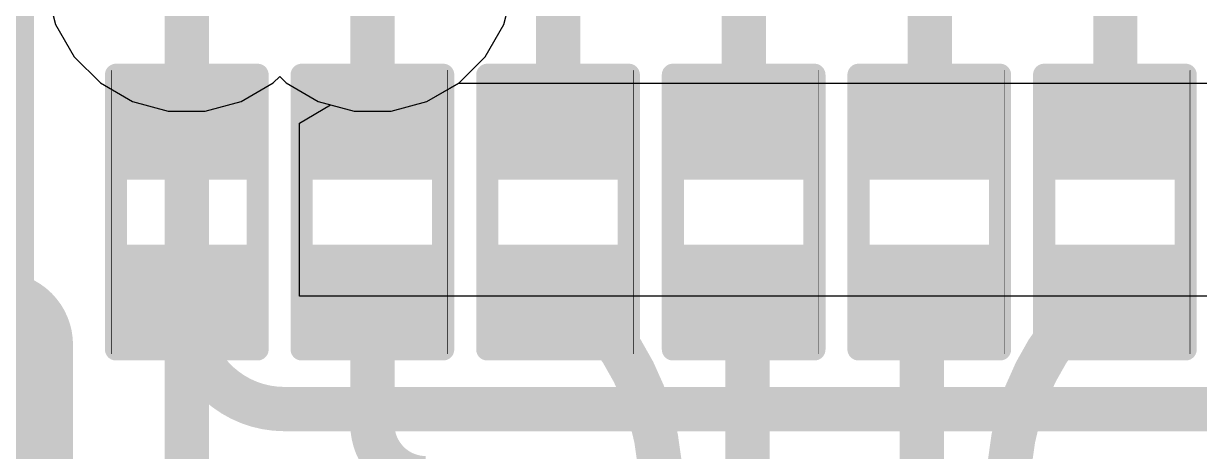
# Model space of a CAD drawing. Header units: inches. Extents: x -5 to 230, y -4 to 159.
# Drawn here: x 27.36 to 34.11, y 45.93 to 48.39 of the extents above; entities that cross this region are included whole.
import ezdxf

# ---------------------------------------------------------------- set-up
doc = ezdxf.new("R2010")
doc.units = ezdxf.units.IN
for name, color, linetype in [('Bottom Layer', 5, 'Continuous'), ('Layer 1', 16, 'Continuous'), ('Layer 2', 76, 'Continuous'), ('Top Layer', 1, 'Continuous'), ('Top Overlay', 2, 'Continuous'), ('Top Paste', 8, 'Continuous'), ('Top Solder', 216, 'Continuous')]:
    doc.layers.add(name, color=color, linetype=linetype)

# ---------------------------------------------------------------- blocks, each defined once
blk = doc.blocks.new('R___0402_144')
at = {"layer": 'Top Layer'}
for points in [[(-0.6985, -0.3175), (-0.6985, 0.3175), (-0.2412999999999999, 0.3175), (-0.2413, -0.3175)], [(0.2412999999999999, -0.3175), (0.2413, 0.3175), (0.6985, 0.3175), (0.6985, -0.3175)]]:
    blk.add_hatch(color=1, dxfattribs=at).paths.add_polyline_path(points)
at = {"layer": 'Top Paste'}
for points in [[(-0.6985, -0.3175), (-0.6985, 0.3175), (-0.2412999999999999, 0.3175), (-0.2413, -0.3175)], [(0.2412999999999999, -0.3175), (0.2413, 0.3175), (0.6985, 0.3175), (0.6985, -0.3175)]]:
    blk.add_hatch(color=8, dxfattribs=at).paths.add_polyline_path(points)
at = {"layer": 'Top Solder'}
for points in [[(-0.75350116, -0.37250116), (-0.75350116, 0.37250116), (-0.1862988399999999, 0.37250116), (-0.18629884, -0.37250116)], [(0.1862988399999999, -0.37250116), (0.18629884, 0.37250116), (0.75350116, 0.37250116), (0.75350116, -0.37250116)]]:
    blk.add_hatch(color=216, dxfattribs=at).paths.add_polyline_path(points)
at = {"layer": 'Top Overlay'}
for points in [[(-0.7874, 0.4064, 0.127, 0.127, 0), (0.7874, 0.4064, 0.127, 0.127, 0)], [(-0.7874, 0.4064, 0.127, 0.127, 0), (-0.7874, -0.4064, 0.127, 0.127, 0)], [(0.7874, 0.4064, 0.127, 0.127, 0), (0.7874, -0.4064, 0.127, 0.127, 0)], [(-0.7874, -0.4064, 0.127, 0.127, 0), (0.7874, -0.4064, 0.127, 0.127, 0)], [(-0.8128, -0.4318, 0.0032258, 0.0032258, 0), (0.8128, -0.4318, 0.0032258, 0.0032258, 0)]]:
    blk.add_lwpolyline(points, format="xyseb", dxfattribs=at)
for points in [[(-0.8191499999999999, 0.4064, 0.0635, 0.0635, 1), (-0.7556499999999999, 0.4064, 0.0635, 0.0635, 1)], [(-0.8191499999999999, 0.4064, 0.0635, 0.0635, 1), (-0.7556499999999999, 0.4064, 0.0635, 0.0635, 1)], [(0.7556499999999999, 0.4064, 0.0635, 0.0635, 1), (0.8191499999999999, 0.4064, 0.0635, 0.0635, 1)], [(0.7556499999999999, 0.4064, 0.0635, 0.0635, 1), (0.8191499999999999, 0.4064, 0.0635, 0.0635, 1)], [(-0.8191499999999999, -0.4064, 0.0635, 0.0635, 1), (-0.7556499999999999, -0.4064, 0.0635, 0.0635, 1)], [(-0.8191499999999999, -0.4064, 0.0635, 0.0635, 1), (-0.7556499999999999, -0.4064, 0.0635, 0.0635, 1)], [(0.7556499999999999, -0.4064, 0.0635, 0.0635, 1), (0.8191499999999999, -0.4064, 0.0635, 0.0635, 1)], [(0.7556499999999999, -0.4064, 0.0635, 0.0635, 1), (0.8191499999999999, -0.4064, 0.0635, 0.0635, 1)], [(-0.81360518, -0.4318, 0.0016129, 0.0016129, 1), (-0.8119948199999999, -0.4318, 0.0016129, 0.0016129, 1)], [(0.8119948199999999, -0.4318, 0.0016129, 0.0016129, 1), (0.81360518, -0.4318, 0.0016129, 0.0016129, 1)]]:
    blk.add_lwpolyline(points, format="xyseb", close=True, dxfattribs=at)
blk = doc.blocks.new('R___0402_145')
at = {"layer": 'Top Layer'}
for points in [[(-0.6985, -0.3175), (-0.6985, 0.3175), (-0.2412999999999999, 0.3175), (-0.2413, -0.3175)], [(0.2412999999999999, -0.3175), (0.2413, 0.3175), (0.6985, 0.3175), (0.6985, -0.3175)]]:
    blk.add_hatch(color=1, dxfattribs=at).paths.add_polyline_path(points)
at = {"layer": 'Top Paste'}
for points in [[(-0.6985, -0.3175), (-0.6985, 0.3175), (-0.2412999999999999, 0.3175), (-0.2413, -0.3175)], [(0.2412999999999999, -0.3175), (0.2413, 0.3175), (0.6985, 0.3175), (0.6985, -0.3175)]]:
    blk.add_hatch(color=8, dxfattribs=at).paths.add_polyline_path(points)
at = {"layer": 'Top Solder'}
for points in [[(-0.75350116, -0.37250116), (-0.75350116, 0.37250116), (-0.1862988399999999, 0.37250116), (-0.18629884, -0.37250116)], [(0.1862988399999999, -0.37250116), (0.18629884, 0.37250116), (0.75350116, 0.37250116), (0.75350116, -0.37250116)]]:
    blk.add_hatch(color=216, dxfattribs=at).paths.add_polyline_path(points)
at = {"layer": 'Top Overlay'}
for points in [[(-0.7874, 0.4064, 0.127, 0.127, 0), (0.7874, 0.4064, 0.127, 0.127, 0)], [(-0.7874, 0.4064, 0.127, 0.127, 0), (-0.7874, -0.4064, 0.127, 0.127, 0)], [(0.7874, 0.4064, 0.127, 0.127, 0), (0.7874, -0.4064, 0.127, 0.127, 0)], [(-0.7874, -0.4064, 0.127, 0.127, 0), (0.7874, -0.4064, 0.127, 0.127, 0)], [(-0.8128, -0.4318, 0.0032258, 0.0032258, 0), (0.8128, -0.4318, 0.0032258, 0.0032258, 0)]]:
    blk.add_lwpolyline(points, format="xyseb", dxfattribs=at)
for points in [[(-0.8191499999999999, 0.4064, 0.0635, 0.0635, 1), (-0.7556499999999999, 0.4064, 0.0635, 0.0635, 1)], [(-0.8191499999999999, 0.4064, 0.0635, 0.0635, 1), (-0.7556499999999999, 0.4064, 0.0635, 0.0635, 1)], [(0.7556499999999999, 0.4064, 0.0635, 0.0635, 1), (0.8191499999999999, 0.4064, 0.0635, 0.0635, 1)], [(0.7556499999999999, 0.4064, 0.0635, 0.0635, 1), (0.8191499999999999, 0.4064, 0.0635, 0.0635, 1)], [(-0.8191499999999999, -0.4064, 0.0635, 0.0635, 1), (-0.7556499999999999, -0.4064, 0.0635, 0.0635, 1)], [(-0.8191499999999999, -0.4064, 0.0635, 0.0635, 1), (-0.7556499999999999, -0.4064, 0.0635, 0.0635, 1)], [(0.7556499999999999, -0.4064, 0.0635, 0.0635, 1), (0.8191499999999999, -0.4064, 0.0635, 0.0635, 1)], [(0.7556499999999999, -0.4064, 0.0635, 0.0635, 1), (0.8191499999999999, -0.4064, 0.0635, 0.0635, 1)], [(-0.81360518, -0.4318, 0.0016129, 0.0016129, 1), (-0.8119948199999999, -0.4318, 0.0016129, 0.0016129, 1)], [(0.8119948199999999, -0.4318, 0.0016129, 0.0016129, 1), (0.81360518, -0.4318, 0.0016129, 0.0016129, 1)]]:
    blk.add_lwpolyline(points, format="xyseb", close=True, dxfattribs=at)
blk = doc.blocks.new('R___0402_146')
at = {"layer": 'Top Layer'}
for points in [[(-0.6985, -0.3175), (-0.6985, 0.3175), (-0.2412999999999999, 0.3175), (-0.2413, -0.3175)], [(0.2412999999999999, -0.3175), (0.2413, 0.3175), (0.6985, 0.3175), (0.6985, -0.3175)]]:
    blk.add_hatch(color=1, dxfattribs=at).paths.add_polyline_path(points)
at = {"layer": 'Top Paste'}
for points in [[(-0.6985, -0.3175), (-0.6985, 0.3175), (-0.2412999999999999, 0.3175), (-0.2413, -0.3175)], [(0.2412999999999999, -0.3175), (0.2413, 0.3175), (0.6985, 0.3175), (0.6985, -0.3175)]]:
    blk.add_hatch(color=8, dxfattribs=at).paths.add_polyline_path(points)
at = {"layer": 'Top Solder'}
for points in [[(-0.75350116, -0.37250116), (-0.75350116, 0.37250116), (-0.1862988399999999, 0.37250116), (-0.18629884, -0.37250116)], [(0.1862988399999999, -0.37250116), (0.18629884, 0.37250116), (0.75350116, 0.37250116), (0.75350116, -0.37250116)]]:
    blk.add_hatch(color=216, dxfattribs=at).paths.add_polyline_path(points)
at = {"layer": 'Top Overlay'}
for points in [[(-0.7874, 0.4064, 0.127, 0.127, 0), (0.7874, 0.4064, 0.127, 0.127, 0)], [(-0.7874, 0.4064, 0.127, 0.127, 0), (-0.7874, -0.4064, 0.127, 0.127, 0)], [(0.7874, 0.4064, 0.127, 0.127, 0), (0.7874, -0.4064, 0.127, 0.127, 0)], [(-0.7874, -0.4064, 0.127, 0.127, 0), (0.7874, -0.4064, 0.127, 0.127, 0)], [(-0.8128, -0.4318, 0.0032258, 0.0032258, 0), (0.8128, -0.4318, 0.0032258, 0.0032258, 0)]]:
    blk.add_lwpolyline(points, format="xyseb", dxfattribs=at)
for points in [[(-0.8191499999999999, 0.4064, 0.0635, 0.0635, 1), (-0.7556499999999999, 0.4064, 0.0635, 0.0635, 1)], [(-0.8191499999999999, 0.4064, 0.0635, 0.0635, 1), (-0.7556499999999999, 0.4064, 0.0635, 0.0635, 1)], [(0.7556499999999999, 0.4064, 0.0635, 0.0635, 1), (0.8191499999999999, 0.4064, 0.0635, 0.0635, 1)], [(0.7556499999999999, 0.4064, 0.0635, 0.0635, 1), (0.8191499999999999, 0.4064, 0.0635, 0.0635, 1)], [(-0.8191499999999999, -0.4064, 0.0635, 0.0635, 1), (-0.7556499999999999, -0.4064, 0.0635, 0.0635, 1)], [(-0.8191499999999999, -0.4064, 0.0635, 0.0635, 1), (-0.7556499999999999, -0.4064, 0.0635, 0.0635, 1)], [(0.7556499999999999, -0.4064, 0.0635, 0.0635, 1), (0.8191499999999999, -0.4064, 0.0635, 0.0635, 1)], [(0.7556499999999999, -0.4064, 0.0635, 0.0635, 1), (0.8191499999999999, -0.4064, 0.0635, 0.0635, 1)], [(-0.81360518, -0.4318, 0.0016129, 0.0016129, 1), (-0.8119948199999999, -0.4318, 0.0016129, 0.0016129, 1)], [(0.8119948199999999, -0.4318, 0.0016129, 0.0016129, 1), (0.81360518, -0.4318, 0.0016129, 0.0016129, 1)]]:
    blk.add_lwpolyline(points, format="xyseb", close=True, dxfattribs=at)
blk = doc.blocks.new('R___0402_147')
at = {"layer": 'Top Layer'}
for points in [[(-0.6985, -0.3175), (-0.6985, 0.3175), (-0.2412999999999999, 0.3175), (-0.2413, -0.3175)], [(0.2412999999999999, -0.3175), (0.2413, 0.3175), (0.6985, 0.3175), (0.6985, -0.3175)]]:
    blk.add_hatch(color=1, dxfattribs=at).paths.add_polyline_path(points)
at = {"layer": 'Top Paste'}
for points in [[(-0.6985, -0.3175), (-0.6985, 0.3175), (-0.2412999999999999, 0.3175), (-0.2413, -0.3175)], [(0.2412999999999999, -0.3175), (0.2413, 0.3175), (0.6985, 0.3175), (0.6985, -0.3175)]]:
    blk.add_hatch(color=8, dxfattribs=at).paths.add_polyline_path(points)
at = {"layer": 'Top Solder'}
for points in [[(-0.75350116, -0.37250116), (-0.75350116, 0.37250116), (-0.1862988399999999, 0.37250116), (-0.18629884, -0.37250116)], [(0.1862988399999999, -0.37250116), (0.18629884, 0.37250116), (0.75350116, 0.37250116), (0.75350116, -0.37250116)]]:
    blk.add_hatch(color=216, dxfattribs=at).paths.add_polyline_path(points)
at = {"layer": 'Top Overlay'}
for points in [[(-0.7874, 0.4064, 0.127, 0.127, 0), (0.7874, 0.4064, 0.127, 0.127, 0)], [(-0.7874, 0.4064, 0.127, 0.127, 0), (-0.7874, -0.4064, 0.127, 0.127, 0)], [(0.7874, 0.4064, 0.127, 0.127, 0), (0.7874, -0.4064, 0.127, 0.127, 0)], [(-0.7874, -0.4064, 0.127, 0.127, 0), (0.7874, -0.4064, 0.127, 0.127, 0)], [(-0.8128, -0.4318, 0.0032258, 0.0032258, 0), (0.8128, -0.4318, 0.0032258, 0.0032258, 0)]]:
    blk.add_lwpolyline(points, format="xyseb", dxfattribs=at)
for points in [[(-0.8191499999999999, 0.4064, 0.0635, 0.0635, 1), (-0.7556499999999999, 0.4064, 0.0635, 0.0635, 1)], [(-0.8191499999999999, 0.4064, 0.0635, 0.0635, 1), (-0.7556499999999999, 0.4064, 0.0635, 0.0635, 1)], [(0.7556499999999999, 0.4064, 0.0635, 0.0635, 1), (0.8191499999999999, 0.4064, 0.0635, 0.0635, 1)], [(0.7556499999999999, 0.4064, 0.0635, 0.0635, 1), (0.8191499999999999, 0.4064, 0.0635, 0.0635, 1)], [(-0.8191499999999999, -0.4064, 0.0635, 0.0635, 1), (-0.7556499999999999, -0.4064, 0.0635, 0.0635, 1)], [(-0.8191499999999999, -0.4064, 0.0635, 0.0635, 1), (-0.7556499999999999, -0.4064, 0.0635, 0.0635, 1)], [(0.7556499999999999, -0.4064, 0.0635, 0.0635, 1), (0.8191499999999999, -0.4064, 0.0635, 0.0635, 1)], [(0.7556499999999999, -0.4064, 0.0635, 0.0635, 1), (0.8191499999999999, -0.4064, 0.0635, 0.0635, 1)], [(-0.81360518, -0.4318, 0.0016129, 0.0016129, 1), (-0.8119948199999999, -0.4318, 0.0016129, 0.0016129, 1)], [(0.8119948199999999, -0.4318, 0.0016129, 0.0016129, 1), (0.81360518, -0.4318, 0.0016129, 0.0016129, 1)]]:
    blk.add_lwpolyline(points, format="xyseb", close=True, dxfattribs=at)
blk = doc.blocks.new('R___0402_148')
at = {"layer": 'Top Layer'}
for points in [[(-0.6985, -0.3175), (-0.6985, 0.3175), (-0.2412999999999999, 0.3175), (-0.2413, -0.3175)], [(0.2412999999999999, -0.3175), (0.2413, 0.3175), (0.6985, 0.3175), (0.6985, -0.3175)]]:
    blk.add_hatch(color=1, dxfattribs=at).paths.add_polyline_path(points)
at = {"layer": 'Top Paste'}
for points in [[(-0.6985, -0.3175), (-0.6985, 0.3175), (-0.2412999999999999, 0.3175), (-0.2413, -0.3175)], [(0.2412999999999999, -0.3175), (0.2413, 0.3175), (0.6985, 0.3175), (0.6985, -0.3175)]]:
    blk.add_hatch(color=8, dxfattribs=at).paths.add_polyline_path(points)
at = {"layer": 'Top Solder'}
for points in [[(-0.75350116, -0.37250116), (-0.75350116, 0.37250116), (-0.1862988399999999, 0.37250116), (-0.18629884, -0.37250116)], [(0.1862988399999999, -0.37250116), (0.18629884, 0.37250116), (0.75350116, 0.37250116), (0.75350116, -0.37250116)]]:
    blk.add_hatch(color=216, dxfattribs=at).paths.add_polyline_path(points)
at = {"layer": 'Top Overlay'}
for points in [[(-0.7874, 0.4064, 0.127, 0.127, 0), (0.7874, 0.4064, 0.127, 0.127, 0)], [(-0.7874, 0.4064, 0.127, 0.127, 0), (-0.7874, -0.4064, 0.127, 0.127, 0)], [(0.7874, 0.4064, 0.127, 0.127, 0), (0.7874, -0.4064, 0.127, 0.127, 0)], [(-0.7874, -0.4064, 0.127, 0.127, 0), (0.7874, -0.4064, 0.127, 0.127, 0)], [(-0.8128, -0.4318, 0.0032258, 0.0032258, 0), (0.8128, -0.4318, 0.0032258, 0.0032258, 0)]]:
    blk.add_lwpolyline(points, format="xyseb", dxfattribs=at)
for points in [[(-0.8191499999999999, 0.4064, 0.0635, 0.0635, 1), (-0.7556499999999999, 0.4064, 0.0635, 0.0635, 1)], [(-0.8191499999999999, 0.4064, 0.0635, 0.0635, 1), (-0.7556499999999999, 0.4064, 0.0635, 0.0635, 1)], [(0.7556499999999999, 0.4064, 0.0635, 0.0635, 1), (0.8191499999999999, 0.4064, 0.0635, 0.0635, 1)], [(0.7556499999999999, 0.4064, 0.0635, 0.0635, 1), (0.8191499999999999, 0.4064, 0.0635, 0.0635, 1)], [(-0.8191499999999999, -0.4064, 0.0635, 0.0635, 1), (-0.7556499999999999, -0.4064, 0.0635, 0.0635, 1)], [(-0.8191499999999999, -0.4064, 0.0635, 0.0635, 1), (-0.7556499999999999, -0.4064, 0.0635, 0.0635, 1)], [(0.7556499999999999, -0.4064, 0.0635, 0.0635, 1), (0.8191499999999999, -0.4064, 0.0635, 0.0635, 1)], [(0.7556499999999999, -0.4064, 0.0635, 0.0635, 1), (0.8191499999999999, -0.4064, 0.0635, 0.0635, 1)], [(-0.81360518, -0.4318, 0.0016129, 0.0016129, 1), (-0.8119948199999999, -0.4318, 0.0016129, 0.0016129, 1)], [(0.8119948199999999, -0.4318, 0.0016129, 0.0016129, 1), (0.81360518, -0.4318, 0.0016129, 0.0016129, 1)]]:
    blk.add_lwpolyline(points, format="xyseb", close=True, dxfattribs=at)
blk = doc.blocks.new('R___0402_167')
at = {"layer": 'Top Layer'}
for points in [[(-0.6985, -0.3175), (-0.6985, 0.3174999999999999), (-0.2413000000000001, 0.3175), (-0.2412999999999999, -0.3174999999999999)], [(0.2413000000000001, -0.3175), (0.2412999999999999, 0.3174999999999999), (0.6985, 0.3175), (0.6985, -0.3174999999999999)]]:
    blk.add_hatch(color=1, dxfattribs=at).paths.add_polyline_path(points)
at = {"layer": 'Top Paste'}
for points in [[(-0.6985, -0.3175), (-0.6985, 0.3174999999999999), (-0.2413000000000001, 0.3175), (-0.2412999999999999, -0.3174999999999999)], [(0.2413000000000001, -0.3175), (0.2412999999999999, 0.3174999999999999), (0.6985, 0.3175), (0.6985, -0.3174999999999999)]]:
    blk.add_hatch(color=8, dxfattribs=at).paths.add_polyline_path(points)
at = {"layer": 'Top Solder'}
for points in [[(-0.75350116, -0.3725011600000001), (-0.75350116, 0.3725011599999999), (-0.18629884, 0.3725011600000001), (-0.1862988399999999, -0.3725011599999999)], [(0.18629884, -0.3725011600000001), (0.1862988399999999, 0.3725011599999999), (0.75350116, 0.3725011600000001), (0.75350116, -0.3725011599999999)]]:
    blk.add_hatch(color=216, dxfattribs=at).paths.add_polyline_path(points)
at = {"layer": 'Top Overlay'}
for points in [[(0.7874, 0.4064, 0.127, 0.127, 0), (-0.7874, 0.4064, 0.127, 0.127, 0)], [(-0.7874, -0.4064, 0.127, 0.127, 0), (-0.7874, 0.4064, 0.127, 0.127, 0)], [(0.7874, -0.4064, 0.127, 0.127, 0), (0.7874, 0.4064, 0.127, 0.127, 0)], [(0.7874, -0.4064, 0.127, 0.127, 0), (-0.7874, -0.4064, 0.127, 0.127, 0)], [(0.8128, -0.4318, 0.0032258, 0.0032258, 0), (-0.8128, -0.4318, 0.0032258, 0.0032258, 0)]]:
    blk.add_lwpolyline(points, format="xyseb", dxfattribs=at)
for points in [[(-0.8191499999999999, 0.4064, 0.0635, 0.0635, 1), (-0.7556499999999999, 0.4064, 0.0635, 0.0635, 1)], [(-0.8191499999999999, 0.4064, 0.0635, 0.0635, 1), (-0.7556499999999999, 0.4064, 0.0635, 0.0635, 1)], [(0.7556499999999999, 0.4064, 0.0635, 0.0635, 1), (0.8191499999999999, 0.4064, 0.0635, 0.0635, 1)], [(0.7556499999999999, 0.4064, 0.0635, 0.0635, 1), (0.8191499999999999, 0.4064, 0.0635, 0.0635, 1)], [(-0.8191499999999999, -0.4064, 0.0635, 0.0635, 1), (-0.7556499999999999, -0.4064, 0.0635, 0.0635, 1)], [(-0.8191499999999999, -0.4064, 0.0635, 0.0635, 1), (-0.7556499999999999, -0.4064, 0.0635, 0.0635, 1)], [(0.7556499999999999, -0.4064, 0.0635, 0.0635, 1), (0.8191499999999999, -0.4064, 0.0635, 0.0635, 1)], [(0.7556499999999999, -0.4064, 0.0635, 0.0635, 1), (0.8191499999999999, -0.4064, 0.0635, 0.0635, 1)], [(-0.81360518, -0.4318, 0.0016129, 0.0016129, 1), (-0.8119948199999999, -0.4318, 0.0016129, 0.0016129, 1)], [(0.8119948199999999, -0.4318, 0.0016129, 0.0016129, 1), (0.81360518, -0.4318, 0.0016129, 0.0016129, 1)]]:
    blk.add_lwpolyline(points, format="xyseb", close=True, dxfattribs=at)

msp = doc.modelspace()

# ---------------------------------------------------------------- linework, layer by layer
at = {"layer": 'Bottom Layer'}
for p, q in [((29.67479968, 47.93834202), (29.85751966, 48.04383584)), ((29.85751966, 48.04383584), (55.01692324, 48.04383584)), ((29.46929844, 47.88327735999999), (29.67479968, 47.93834202)), ((28.94366576, 47.8136839), (29.1214683, 47.91947235999999)), ((29.1214683, 47.91947235999999), (29.25654804, 47.88327735999999)), ((29.25654804, 47.88327735999999), (29.46929844, 47.88327735999999)), ((28.94366576, 46.82210092), (28.94366576, 47.8136839)), ((44.15352358, 46.82210092), (28.94366576, 46.82210092))]:
    msp.add_line(p, q, dxfattribs=at)
for points in [[(27.2923, 32.0294, 0.254, 0.254, 0), (27.2923, 55.372, 0.254, 0.254, 0)], [(28.29622484, 46.73429312, 0.254, 0.254, 0), (28.29622484, 48.69127675999999, 0.254, 0.254, 0)], [(28.85585796, 46.17466, 0.254, 0.254, -0.4142135623730951), (28.29622484, 46.73429312, 0.254, 0.254, 0)], [(28.85585796, 46.17466, 0.254, 0.254, 0), (44.64812, 46.17466, 0.254, 0.254, 0)]]:
    msp.add_lwpolyline(points, format="xyseb", dxfattribs=at)
for points in [[(28.23272484, 46.73429312, 0.127, 0.127, 1), (28.35972484, 46.73429312, 0.127, 0.127, 1)], [(28.23272484, 46.73429312, 0.127, 0.127, 1), (28.35972484, 46.73429312, 0.127, 0.127, 1)], [(28.79235796, 46.17466, 0.127, 0.127, 1), (28.91935796, 46.17466, 0.127, 0.127, 1)], [(28.79235796, 46.17466, 0.127, 0.127, 1), (28.91935796, 46.17466, 0.127, 0.127, 1)]]:
    msp.add_lwpolyline(points, format="xyseb", close=True, dxfattribs=at)
at = {"layer": 'Layer 1'}
for p, q in [((27.48822544, 48.58490156), (27.5432901, 48.37940032)), ((30.11585798, 48.37940032), (30.14164152, 48.47562314)), ((27.5432901, 48.37940032), (27.6496653, 48.1951538)), ((30.00948278, 48.1951538), (30.11585798, 48.37940032)), ((27.6496653, 48.1951538), (27.80010188, 48.04471722)), ((29.8590462, 48.04471722), (30.00948278, 48.1951538)), ((28.7923478, 48.04471722), (28.82957404, 48.08194346)), ((28.82957404, 48.08194346), (28.86680028, 48.04471722)), ((27.80010188, 48.04471722), (27.98434839999999, 47.93834202)), ((28.60810128, 47.93834202), (28.7923478, 48.04471722)), ((28.86680028, 48.04471722), (29.0510468, 47.93834202)), ((29.67479968, 47.93834202), (29.8590462, 48.04471722)), ((27.98434839999999, 47.93834202), (28.18984964, 47.88327735999999)), ((28.40260004, 47.88327735999999), (28.60810128, 47.93834202)), ((29.0510468, 47.93834202), (29.25654804, 47.88327735999999)), ((29.46929844, 47.88327735999999), (29.67479968, 47.93834202)), ((28.18984964, 47.88327735999999), (28.40260004, 47.88327735999999)), ((29.25654804, 47.88327735999999), (29.46929844, 47.88327735999999))]:
    msp.add_line(p, q, dxfattribs=at)
at = {"layer": 'Layer 2'}
for p, q in [((27.48822544, 48.58490156), (27.5432901, 48.37940032)), ((30.11585798, 48.37940032), (30.14164152, 48.47562314)), ((27.5432901, 48.37940032), (27.6496653, 48.1951538)), ((30.00948278, 48.1951538), (30.11585798, 48.37940032)), ((27.6496653, 48.1951538), (27.80010188, 48.04471722)), ((29.8590462, 48.04471722), (30.00948278, 48.1951538)), ((28.7923478, 48.04471722), (28.82957404, 48.08194346)), ((28.82957404, 48.08194346), (28.86680028, 48.04471722)), ((27.80010188, 48.04471722), (27.98434839999999, 47.93834202)), ((28.60810128, 47.93834202), (28.7923478, 48.04471722)), ((28.86680028, 48.04471722), (29.0510468, 47.93834202)), ((29.67479968, 47.93834202), (29.8590462, 48.04471722)), ((27.98434839999999, 47.93834202), (28.18984964, 47.88327735999999)), ((28.40260004, 47.88327735999999), (28.60810128, 47.93834202)), ((29.0510468, 47.93834202), (29.25654804, 47.88327735999999)), ((29.46929844, 47.88327735999999), (29.67479968, 47.93834202)), ((28.18984964, 47.88327735999999), (28.40260004, 47.88327735999999)), ((29.25654804, 47.88327735999999), (29.46929844, 47.88327735999999))]:
    msp.add_line(p, q, dxfattribs=at)
at = {"layer": 'Top Layer'}
for points in [[(32.5616443, 47.7765745, 0.254, 0.254, 0), (32.5616443, 50.81997456, 0.254, 0.254, 0)], [(33.62735464, 47.7765745, 0.254, 0.254, 0), (33.62735464, 50.82255012, 0.254, 0.254, 0)], [(31.4946792, 47.77531973999999, 0.254, 0.254, 0), (31.4946792, 50.11287919999999, 0.254, 0.254, 0)], [(30.42842276, 47.77477364, 0.254, 0.254, 0), (30.42842276, 49.40222275999999, 0.254, 0.254, 0)], [(28.29622484, 47.77399639999999, 0.254, 0.254, 0), (28.29622484, 48.69127675999999, 0.254, 0.254, 0)], [(29.36243048, 47.7744917, 0.254, 0.254, 0), (29.36243048, 48.690784, 0.254, 0.254, 0)], [(30.42764552, 47.77399639999999, 0.3809999999999999, 0.3809999999999999, 0), (30.42842276, 47.77477364, 0.3809999999999999, 0.3809999999999999, 0)], [(29.36193518, 47.77399639999999, 0.254, 0.254, 0), (29.36243048, 47.7744917, 0.254, 0.254, 0)], [(31.49335586, 47.77399639999999, 0.254, 0.254, 0), (31.4946792, 47.77531973999999, 0.254, 0.254, 0)], [(32.5590662, 47.77399639999999, 0.254, 0.254, 0), (32.5616443, 47.7765745, 0.254, 0.254, 0)], [(27.22452772, 46.8341964, 0.254, 0.254, -0.4142135623730951), (27.51607146, 46.54265266, 0.254, 0.254, 0)], [(28.29622484, 45.54889544, 0.254, 0.254, 0), (28.29622484, 46.8341964, 0.254, 0.254, 0)], [(29.36193518, 46.08499545999999, 0.254, 0.254, 0), (29.36193518, 46.8341964, 0.254, 0.254, 0)], [(30.40736616, 46.8341964, 0.254, 0.254, 0), (30.59786616, 46.75147368, 0.254, 0.254, 0)], [(31.49335586, 46.8341964, 0.254, 0.254, -0.198912367379658), (31.51607108, 46.7793578, 0.254, 0.254, 0)], [(32.51607162, 46.73039929999999, 0.254, 0.254, -0.198912367379658), (32.5590662, 46.8341964, 0.254, 0.254, 0)], [(33.43427654, 46.75147368, 0.254, 0.254, 0), (33.62477654, 46.8341964, 0.254, 0.254, 0)], [(30.59786616, 46.75147368, 0.254, 0.254, 0), (30.62707108, 46.7222713, 0.254, 0.254, 0)], [(31.51607108, 43.49719011999999, 0.254, 0.254, 0), (31.51607108, 46.7793578, 0.254, 0.254, 0)], [(32.51607162, 43.49719011999999, 0.254, 0.254, 0), (32.51607162, 46.73039929999999, 0.254, 0.254, 0)], [(33.40507162, 46.7222713, 0.254, 0.254, 0), (33.43427654, 46.75147368, 0.254, 0.254, 0)], [(30.62707108, 46.7222713, 0.254, 0.254, -0.0001820779831186111), (30.62720316, 46.72214175999999, 0.254, 0.254, 0)], [(30.62720316, 46.72214175999999, 0.254, 0.254, 0), (30.63058136, 46.71875848, 0.254, 0.254, 0)], [(30.63058136, 46.71875848, 0.254, 0.254, -0.1893547858853771), (31.01607462, 45.73733296, 0.254, 0.254, 0)], [(33.01606808, 45.73733296, 0.254, 0.254, -0.1893547858853771), (33.40156134, 46.71875848, 0.254, 0.254, 0)], [(33.40156134, 46.71875848, 0.254, 0.254, 0), (33.40493953999999, 46.72214175999999, 0.254, 0.254, 0)], [(33.40493953999999, 46.72214175999999, 0.254, 0.254, -0.0001820779831185834), (33.40507162, 46.7222713, 0.254, 0.254, 0)], [(27.51607146, 43.49719011999999, 0.254, 0.254, 0), (27.51607146, 46.54265266, 0.254, 0.254, 0)], [(29.66720762, 45.77828538, 0.254, 0.254, -0.412841350158192), (29.36193518, 46.08499292, 0.254, 0.254, 0)]]:
    msp.add_lwpolyline(points, format="xyseb", dxfattribs=at)
for points in [[(30.33239552, 47.77399639999999, 0.1905, 0.1905, 1), (30.52289552, 47.77399639999999, 0.1905, 0.1905, 1)], [(30.33317276, 47.77477364, 0.1905, 0.1905, 1), (30.52367276, 47.77477364, 0.1905, 0.1905, 1)], [(28.23272484, 47.77399639999999, 0.127, 0.127, 1), (28.35972484, 47.77399639999999, 0.127, 0.127, 1)], [(29.29843518, 47.77399639999999, 0.127, 0.127, 1), (29.42543518, 47.77399639999999, 0.127, 0.127, 1)], [(29.29893048, 47.7744917, 0.127, 0.127, 1), (29.42593047999999, 47.7744917, 0.127, 0.127, 1)], [(29.29893048, 47.7744917, 0.127, 0.127, 1), (29.42593047999999, 47.7744917, 0.127, 0.127, 1)], [(30.36492276, 47.77477364, 0.127, 0.127, 1), (30.49192276, 47.77477364, 0.127, 0.127, 1)], [(31.42985586, 47.77399639999999, 0.127, 0.127, 1), (31.55685586, 47.77399639999999, 0.127, 0.127, 1)], [(31.4311792, 47.77531973999999, 0.127, 0.127, 1), (31.5581792, 47.77531973999999, 0.127, 0.127, 1)], [(31.4311792, 47.77531973999999, 0.127, 0.127, 1), (31.5581792, 47.77531973999999, 0.127, 0.127, 1)], [(32.4955662, 47.77399639999999, 0.127, 0.127, 1), (32.6225662, 47.77399639999999, 0.127, 0.127, 1)], [(32.4981443, 47.7765745, 0.127, 0.127, 1), (32.6251443, 47.7765745, 0.127, 0.127, 1)], [(32.4981443, 47.7765745, 0.127, 0.127, 1), (32.6251443, 47.7765745, 0.127, 0.127, 1)], [(33.56385464, 47.7765745, 0.127, 0.127, 1), (33.69085464, 47.7765745, 0.127, 0.127, 1)], [(28.23272484, 46.8341964, 0.127, 0.127, 1), (28.35972484, 46.8341964, 0.127, 0.127, 1)], [(29.29843518, 46.8341964, 0.127, 0.127, 1), (29.42543518, 46.8341964, 0.127, 0.127, 1)], [(30.34386616, 46.8341964, 0.127, 0.127, 1), (30.47086616, 46.8341964, 0.127, 0.127, 1)], [(31.42985586, 46.8341964, 0.127, 0.127, 1), (31.55685586, 46.8341964, 0.127, 0.127, 1)], [(32.4955662, 46.8341964, 0.127, 0.127, 1), (32.6225662, 46.8341964, 0.127, 0.127, 1)], [(33.56127654, 46.8341964, 0.127, 0.127, 1), (33.68827654, 46.8341964, 0.127, 0.127, 1)], [(30.53436616, 46.75147368, 0.127, 0.127, 1), (30.66136616, 46.75147368, 0.127, 0.127, 1)], [(30.53436616, 46.75147368, 0.127, 0.127, 1), (30.66136616, 46.75147368, 0.127, 0.127, 1)], [(31.45257108, 46.7793578, 0.127, 0.127, 1), (31.57957108, 46.7793578, 0.127, 0.127, 1)], [(31.45257108, 46.7793578, 0.127, 0.127, 1), (31.57957108, 46.7793578, 0.127, 0.127, 1)], [(32.45257162, 46.73039929999999, 0.127, 0.127, 1), (32.57957162, 46.73039929999999, 0.127, 0.127, 1)], [(32.45257162, 46.73039929999999, 0.127, 0.127, 1), (32.57957162, 46.73039929999999, 0.127, 0.127, 1)], [(33.37077653999999, 46.75147368, 0.127, 0.127, 1), (33.49777654, 46.75147368, 0.127, 0.127, 1)], [(33.37077653999999, 46.75147368, 0.127, 0.127, 1), (33.49777654, 46.75147368, 0.127, 0.127, 1)], [(30.56357108, 46.7222713, 0.127, 0.127, 1), (30.69057108, 46.7222713, 0.127, 0.127, 1)], [(30.56357108, 46.7222713, 0.127, 0.127, 1), (30.69057108, 46.7222713, 0.127, 0.127, 1)], [(30.56370316, 46.72214175999999, 0.127, 0.127, 1), (30.69070315999999, 46.72214175999999, 0.127, 0.127, 1)], [(30.56370316, 46.72214175999999, 0.127, 0.127, 1), (30.69070315999999, 46.72214175999999, 0.127, 0.127, 1)], [(30.56708136, 46.71875848, 0.127, 0.127, 1), (30.69408136, 46.71875848, 0.127, 0.127, 1)], [(30.56708136, 46.71875848, 0.127, 0.127, 1), (30.69408136, 46.71875848, 0.127, 0.127, 1)], [(33.33806134, 46.71875848, 0.127, 0.127, 1), (33.46506134, 46.71875848, 0.127, 0.127, 1)], [(33.33806134, 46.71875848, 0.127, 0.127, 1), (33.46506134, 46.71875848, 0.127, 0.127, 1)], [(33.34143954, 46.72214175999999, 0.127, 0.127, 1), (33.46843954, 46.72214175999999, 0.127, 0.127, 1)], [(33.34143954, 46.72214175999999, 0.127, 0.127, 1), (33.46843954, 46.72214175999999, 0.127, 0.127, 1)], [(33.34157162, 46.7222713, 0.127, 0.127, 1), (33.46857162, 46.7222713, 0.127, 0.127, 1)], [(33.34157162, 46.7222713, 0.127, 0.127, 1), (33.46857162, 46.7222713, 0.127, 0.127, 1)], [(27.45257146, 46.54265266, 0.127, 0.127, 1), (27.57957146, 46.54265266, 0.127, 0.127, 1)], [(27.45257146, 46.54265266, 0.127, 0.127, 1), (27.57957146, 46.54265266, 0.127, 0.127, 1)], [(29.29843518, 46.08499545999999, 0.127, 0.127, 1), (29.42543518, 46.08499545999999, 0.127, 0.127, 1)], [(29.29843518, 46.08499292, 0.127, 0.127, 1), (29.42543518, 46.08499292, 0.127, 0.127, 1)]]:
    msp.add_lwpolyline(points, format="xyseb", close=True, dxfattribs=at)

# ---------------------------------------------------------------- block references
for name, p, rotation in [('R___0402_167', (28.29622484, 47.3040964), 270), ('R___0402_144', (29.36193518, 47.3040964), 90), ('R___0402_145', (30.42764552, 47.3040964), 90), ('R___0402_146', (31.49335586, 47.3040964), 90), ('R___0402_147', (32.5590662, 47.3040964), 90), ('R___0402_148', (33.62477654, 47.3040964), 90)]:
    msp.add_blockref(name, p, dxfattribs=dict(rotation=rotation))

doc.saveas('drawing.dxf')
